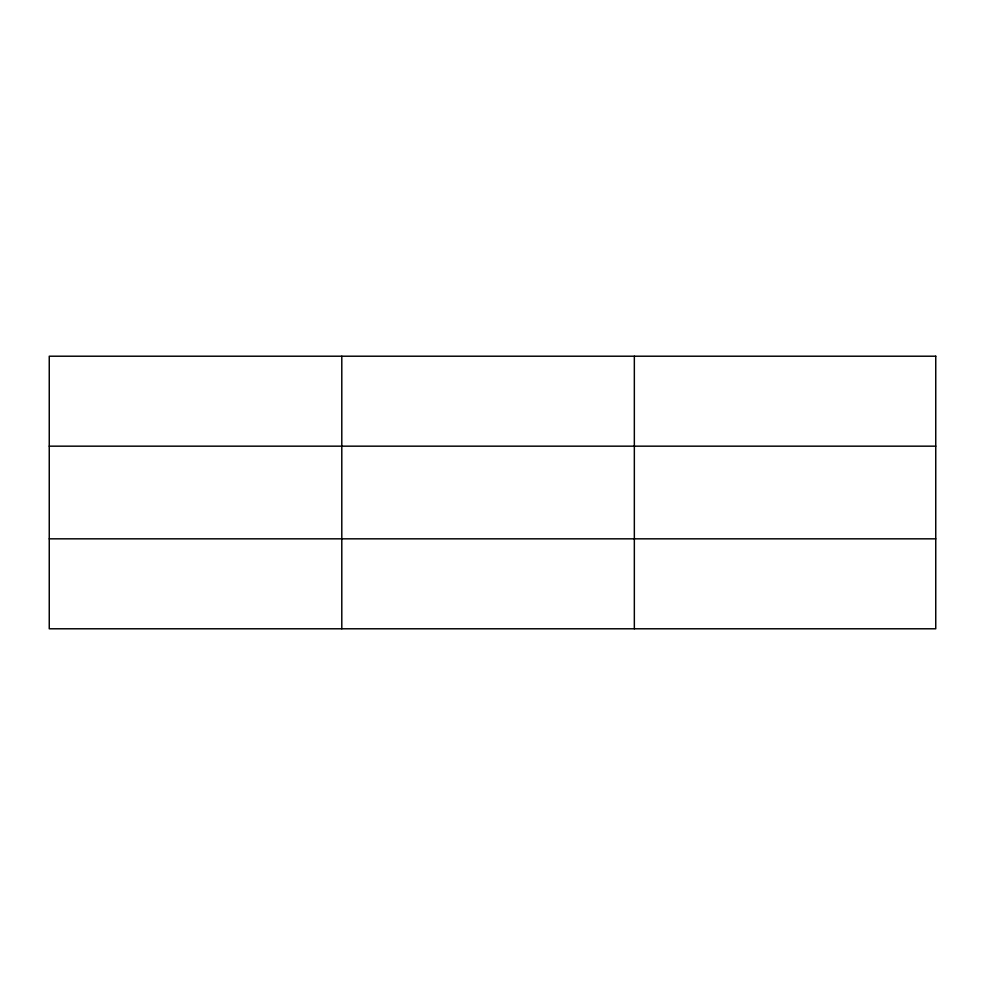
<?xml version="1.0" encoding="UTF-8"?>
<svg xmlns="http://www.w3.org/2000/svg" width="985" height="985" viewBox="0 0 985 985"><rect width="100%" height="100%" fill="white"/><g stroke="black" fill="none" stroke-linecap="round" stroke-linejoin="round"><path stroke-width="1.48" d="M341.795 628.787L341.795 356.213M634.34 628.787L634.34 356.213M49.25 446.168L935.75 446.168M49.25 538.832L935.75 538.832M935.75 356.213L935.75 628.787L49.25 628.787L49.25 356.213L935.75 356.213"/></g></svg>
